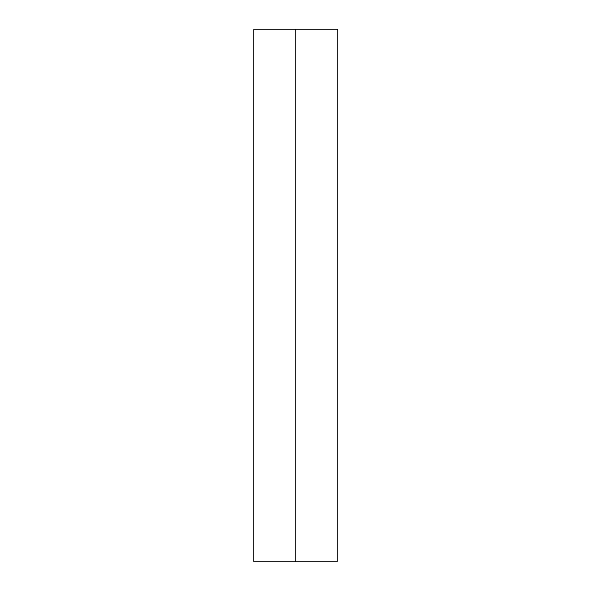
<?xml version="1.0" encoding="UTF-8"?>
<svg xmlns="http://www.w3.org/2000/svg" width="591" height="591" viewBox="0 0 591 591"><rect width="100%" height="100%" fill="white"/><g stroke="black" fill="none" stroke-linecap="round" stroke-linejoin="round"><path stroke-width="0.89" d="M295.5 29.55L295.5 561.45M337.52 29.55L253.48 29.55L253.48 561.45L337.52 561.45L337.52 29.55"/></g></svg>
